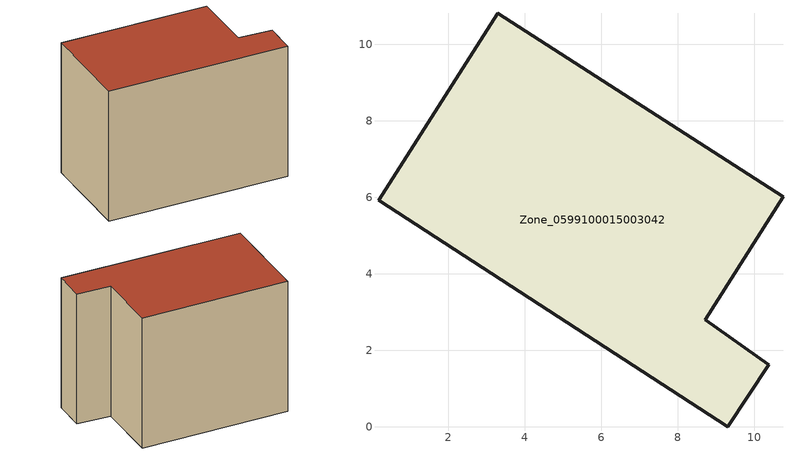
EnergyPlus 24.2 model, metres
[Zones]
Zone_0599100015003042
 floor ground (C_G): 8.73,2.8 10.38,1.62 9.32,0 0.18,5.92 3.29,10.82 10.76,6.02 z0.93
 wall outside (C_F): 0.18,5.92 9.32,0 10.38,1.62 8.73,2.8 10.76,6.02 3.29,10.82 0.18,5.92 z0.93:9.19
 roof outside (C_R): 3.29,10.82 0.18,5.92 9.32,0 10.38,1.62 8.73,2.8 10.76,6.02 z9.19
[BUILDING]
Pand.0599100015003042: North Axis=0; Terrain=City; Loads Convergence Tolerance Value=0.04; Temperature Convergence Tolerance Value=0.4; Solar Distribution=FullExterior; Maximum Number of Warmup Days=25; Minimum Number of Warmup Days=1
[Site:Location]
Rotterdam.The.Hague.AP_ZH_NLD Design_Conditions: Latitude=51.96; Longitude=4.45; Time Zone=1; Elevation=-4.5
[SITE:GROUNDTEMPERATURE:BUILDINGSURFACE]
18, 18, 18, 18, 18, 18, 18, 18, 18, 18, 18, 18
[MATERIAL] Thermal Absorptance=0.9; Solar Absorptance=0.7; Visible Absorptance=0.7
Name | Roughness | Thickness | Conductivity | Density | Specific Heat
G.TC.1975-1991 | MediumSmooth | 0.15 | 0.288461 | 540 | 1210
F.TC.1975-1991 | Rough | 0.3 | 0.230769 | 1920 | 840
R.TC.1975-1991 | MediumRough | 0.2 | 0.153846 | 1500 | 1000
[CONSTRUCTION]
C_G: G.TC.1975-1991
C_F: F.TC.1975-1991
C_R: R.TC.1975-1991
[ZONE]
Zone_0599100015003042: Type=1; Multiplier=1; Ceiling Height=Autocalculate; Volume=Autocalculate; Floor Area=autocalculate; Part of Total Floor Area=Yes
[ZONEINFILTRATION:DESIGNFLOWRATE]
Infil_Zone_0599100015003042: Zone or ZoneList or Space or SpaceList=Zone_0599100015003042; Schedule=AlwaysOn; Design Flow Rate Calculation Method=Flow/Area; Flow Rate per Floor Area=0.003; Constant Term Coefficient=1; Temperature Term Coefficient=0; Velocity Term Coefficient=0; Velocity Squared Term Coefficient=0
[HVACTEMPLATE:ZONE:IDEALLOADSAIRSYSTEM]
Zone_0599100015003042: Maximum Heating Supply Air Temperature=50; Minimum Cooling Supply Air Temperature=13; Maximum Heating Supply Air Humidity Ratio=0.0156; Minimum Cooling Supply Air Humidity Ratio=0.0077; Heating Limit=NoLimit; Cooling Limit=NoLimit; Dehumidification Control Type=ConstantSensibleHeatRatio; Cooling Sensible Heat Ratio=0.7; Dehumidification Setpoint=60; Humidification Control Type=None; Humidification Setpoint=30; Outdoor Air Method=None; Outdoor Air Flow Rate per Person=0.00944; Outdoor Air Flow Rate per Zone Floor Area=0; Outdoor Air Flow Rate per Zone=0; Demand Controlled Ventilation Type=None; Outdoor Air Economizer Type=NoEconomizer; Heat Recovery Type=None; Sensible Heat Recovery Effectiveness=0.7; Latent Heat Recovery Effectiveness=0.65
[ZONECONTROL:THERMOSTAT]
ThermostatControl_Zone_0599100015003042: Zone or ZoneList=Zone_0599100015003042; Control Type Schedule=DualSetpointControlType; Control 1=Thermostat_Zone_0599100015003042; Temperature Difference Between Cutout And Setpoint=0
[THERMOSTATSETPOINT:DUALSETPOINT]
Thermostat_Zone_0599100015003042: Heating Setpoint Temperature Schedule=HeatingSetpoint_Zone_0599100015003042; Cooling Setpoint Temperature Schedule=CoolingSetpoint_Zone_0599100015003042
[SCHEDULE:COMPACT]
HeatingSetpoint_Zone_0599100015003042: Through: 12/31, For: AllDays, Until: 24:00, 21
CoolingSetpoint_Zone_0599100015003042: Through: 12/31, For: AllDays, Until: 24:00, 24
DualSetpointControlType: Through: 12/31, For: AllDays, Until: 24:00, 4
AlwaysOn: Through: 12/31, For: AllDays, Until: 24:00, 1
